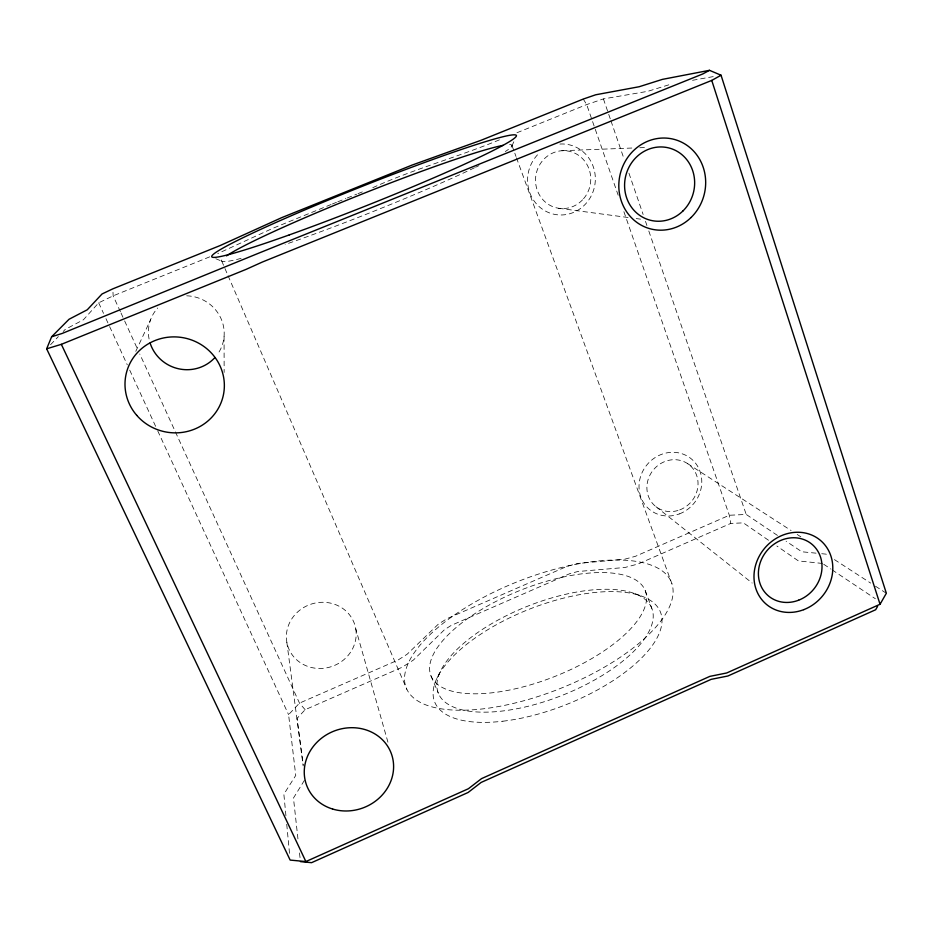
<?xml version="1.0" encoding="UTF-8"?>
<svg xmlns="http://www.w3.org/2000/svg" width="933" height="933" viewBox="0 0 933 933"><rect width="100%" height="100%" fill="white"/><g stroke="black" fill="none" stroke-linecap="round" stroke-linejoin="round"><path stroke-width="0.7" stroke-dasharray="4.67 3.5" d="M511.902 146.038L514.13 141.07M135.775 351.344L150.551 319.809M437.111 677.918L440.621 670.967M304.403 780.35L293.463 798.03L298.07 839.945M209.715 256.843L113.15 295.843L98.676 302.817L83.457 319.751L65.17 329.454L63.222 331.495M768.489 540.242L743.356 522.865L730.772 523.413L638.137 563.964L625.005 567.474L577.784 571.521L569.666 573.713L451.327 625.343L444.458 629.705L413.366 660.074L402.158 667.247L305.138 709.71L297.091 718.352L303.26 765.025M285.918 815.687L283.865 794.205L295.749 775.428L288.589 714.666L299.493 703.12L397.901 660.121L407.115 654.255L438.335 624.142L447.082 618.614L567.229 566.273L577.562 563.474L624.632 559.217L635.396 556.313L729.326 515.261L746.213 514.445L777.655 535.542M50.545 344.732L58.347 336.591M331.075 204.514L272.448 228.468L217.762 253.589M332.416 203.965L336.451 202.344M337.804 201.796L345.875 198.542M347.228 197.994L356.651 194.192M357.992 193.644L364.721 190.927M372.792 187.673C414.893 168.57 459.642 156.569 502.199 138.702M516.952 132.743L586.682 104.578L603.418 98.91L647.84 91.317L671.165 84.098M692.543 80.296L715.343 76.238M561.829 150.738L632.562 148.009M639.781 147.741L647.047 147.449M816.048 553.164L801.844 551.776L786.122 541.222M821.728 553.712L825.997 554.132L828.411 555.695M822.509 563.45L798.415 560.92L776.874 546.027M558.645 208.269L629.005 217.622M636.189 218.579L640.516 219.15M634.918 593.645L642.254 596.28M215.838 258.744L222.136 261.345M687.458 463.526L791.102 530.527M797.202 534.469L800.852 536.837M834.44 559.613L870.652 583.078M875.481 586.216L886.35 593.26M823.711 564.255L830.918 569.06M832.119 569.865L875.352 598.729M655.911 506.654L752.196 583.055M305.138 709.71L299.493 703.12L139.775 354.027M583.265 99.061L586.682 104.578L618.171 195.23M98.676 302.817L103.54 313.383M105.977 318.666L109.021 325.267M109.627 326.585L127.285 364.861M129.722 370.144L157.106 429.542M157.724 430.859L288.589 714.666M120.415 311.715L113.15 295.843L112.963 291.644M121.022 313.033L124.042 319.646M124.649 320.964L137.349 348.732M221.716 261.03L227.489 274.372M228.06 275.702L406.858 689.289M430.988 675.935L438.382 693.324M645.251 590.671A115.307 46.405 -21.7 0 1 498.957 691.901A115.307 46.405 -21.7 0 1 469.987 616.935A115.307 46.405 -21.7 0 1 645.251 590.671L651.829 608.386A114.864 47.805 -21.7 0 1 506.561 710.48A114.864 47.805 -21.7 0 1 476.751 633.227A114.864 47.805 -21.7 0 1 651.829 608.386M511.995 145.513L515.984 156.441M516.474 157.805L671.935 583.801A142.702 57.531 -21.7 0 1 487.469 708.299A142.702 57.531 -21.7 0 1 457.065 613.179A142.702 57.531 -21.7 0 1 671.935 583.801M623.897 211.709L729.326 515.261L730.772 523.413M603.418 98.91L610.509 119.541M610.975 120.917L623.745 158.074M628.947 173.211L643.129 214.485M645.496 221.366L646.919 225.494M648.808 230.999L746.213 514.445M355.765 628.854A35.162 32.853 -19.2 0 1 308.718 666.745A35.162 32.853 -19.2 0 1 299.33 610.532A35.162 32.853 -19.2 0 1 355.765 628.854L387.941 742.202M286.839 642.277L303.155 765.946M299.505 852.96L300.298 860.179M286.734 824.282L289.603 854.36M224.072 336.615L224.142 372.43M509.605 144.568A156.231 10.158 -21.7 0 1 505.254 151.554M478.921 165.642A156.231 10.158 -21.7 0 1 475.585 167.252M474.442 167.812A156.231 10.158 -21.7 0 1 285.171 244.469M241.076 258.371A156.231 10.158 -21.7 0 1 223.815 257.835M559.882 144.044A35.571 33.833 -79.6 0 1 594.228 187.906A35.571 33.833 -79.6 0 1 543.426 209.878A35.571 33.833 -79.6 0 1 539.484 152.86M186.705 295.819A38.02 36.83 18.8 0 1 219.966 316.415A38.02 36.83 18.8 0 1 217.471 354.377M149.07 338.959A38.02 36.83 18.8 0 1 157.689 307.995M679.76 509.885A26.742 24.748 -50.5 0 0 690.035 465.485A26.742 24.748 -50.5 0 0 647.584 481.556A26.742 24.748 -50.5 0 0 679.76 509.885M583.545 198.741A28.993 27.57 -79.5 0 0 569.048 151.239A28.993 27.57 -79.5 0 0 536.813 188.886A28.993 27.57 -79.5 0 0 583.545 198.741M679.329 513.92A32.818 30.381 -50.6 0 0 691.983 459.433A32.818 30.381 -50.6 0 0 639.875 479.084A32.818 30.381 -50.6 0 0 679.329 513.92M502.864 721.209A121.512 51.152 -21.7 0 0 661.135 614.101A121.512 51.152 -21.7 0 0 478.617 635.595A121.512 51.152 -21.7 0 0 502.864 721.209"/><path stroke-width="1.4" d="M46.65 348.814L51.642 336.755L69.03 319.273L87.27 309.779L102.035 293.977L112.835 288.845L220.281 245.496L281.544 217.716L411.85 165.164L481.09 140.277L583.265 99.061L595.709 94.781L639.163 86.734L662.36 79.387L709.488 70.325L721.046 75.223L886.35 593.26L880.041 604.269L726.714 672.973L709.838 676.378L481.533 778.623L468.424 788.723L305.884 861.567L290.151 860.086L46.65 348.814L61.345 344.335L246.102 269.369L262.418 262.01L711.751 80.413L721.046 75.223M877.591 606.392L875.667 609.739L727.903 675.993L711.144 679.352L481.136 782.425L468.121 792.479L311.575 862.675L300.449 861.625M709.488 70.325L702.829 73.929L256.75 253.963L62.021 333.501L51.642 336.755M61.345 344.335L305.884 861.567M711.751 80.413L880.041 604.269M226.497 255.864A156.231 10.158 -21.7 0 1 360.103 194.845A156.231 10.158 -21.7 0 1 503.05 145.361M214.882 357.572A38.02 36.83 18.8 0 1 178.483 368.757A38.02 36.83 18.8 0 1 150.108 343.006M289.265 234.906A164.01 9.762 -21.7 0 0 516.427 135.6A164.01 9.762 -21.7 0 0 286.349 217.879A164.01 9.762 -21.7 0 0 289.265 234.906M798.636 600.199A33.775 30.288 -49.5 0 0 812.538 544.767A33.775 30.288 -49.5 0 0 759.427 565.34A33.775 30.288 -49.5 0 0 798.636 600.199M682.909 210.998A37.32 34.871 -74.9 0 0 670.64 148.452A37.32 34.871 -74.9 0 0 625.297 192.839A37.32 34.871 -74.9 0 0 682.909 210.998M691.05 217.517A46.288 43.221 -74.8 0 0 675.993 139.915A46.288 43.221 -74.8 0 0 619.687 194.892A46.288 43.221 -74.8 0 0 691.05 217.517M803.756 609.657A41.868 37.518 -49.5 0 0 821.133 540.988A41.868 37.518 -49.5 0 0 755.275 566.401A41.868 37.518 -49.5 0 0 803.756 609.657M136.754 415.36A49.752 47.921 11.1 0 0 221.436 401.738A49.752 47.921 11.1 0 0 165.841 337.536A49.752 47.921 11.1 0 0 136.754 415.36M332.626 809.039A45.227 41.064 -21.6 0 0 393.108 760.395A45.227 41.064 -21.6 0 0 321.057 738.574A45.227 41.064 -21.6 0 0 332.626 809.039"/></g></svg>
